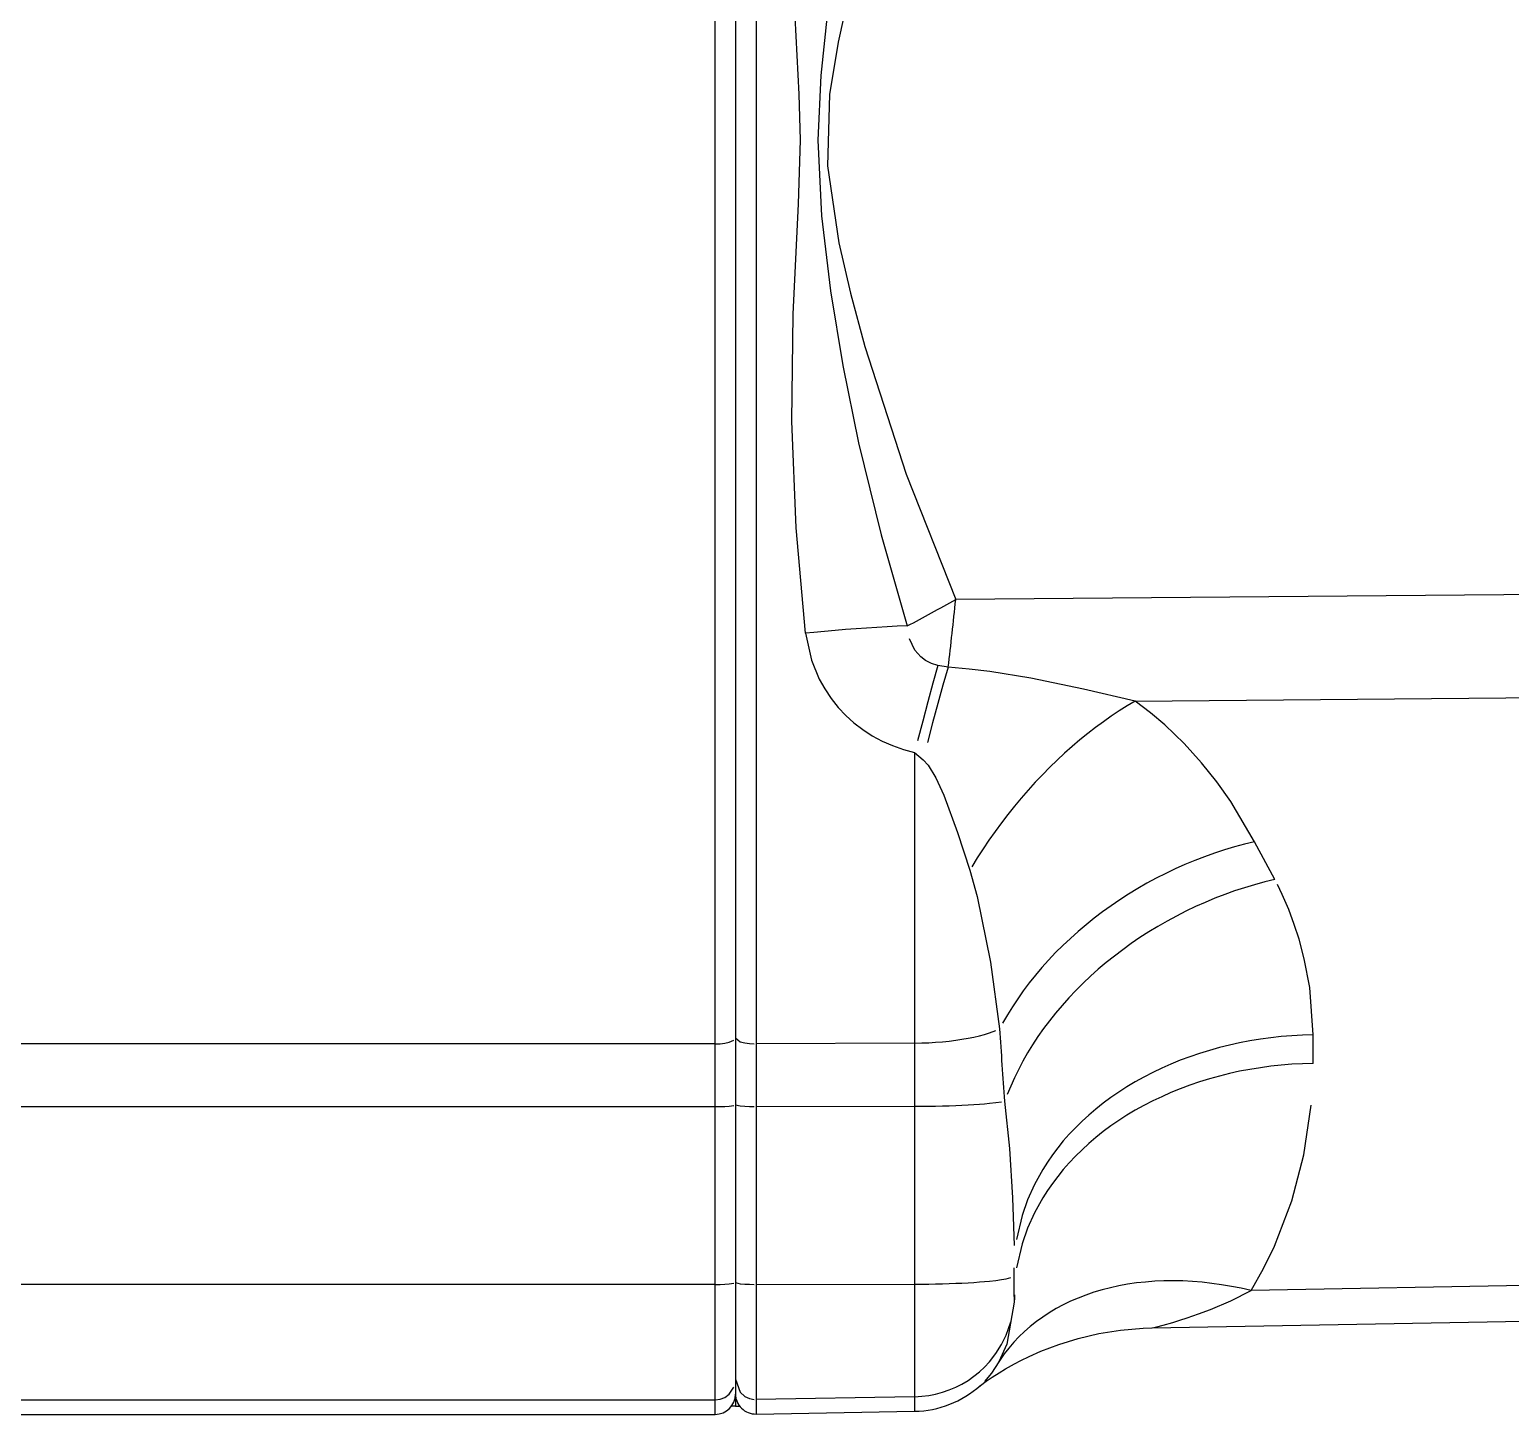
# Model space of a CAD drawing. Header units: millimetres. Extents: x 441156 to 441876, y 4514765 to 4515211.
# Drawn here: x 441594.363 to 441594.509, y 4515153.7591 to 4515153.8957 of the extents above; entities that cross this region are included whole.
import ezdxf

# ---------------------------------------------------------------- set-up
doc = ezdxf.new("R2010")
doc.units = ezdxf.units.MM
doc.layers.add('Collettore SL', color=7, linetype='Continuous')

msp = doc.modelspace()

# ---------------------------------------------------------------- linework, layer by layer
at = {"layer": 'Collettore SL', "color": 254, "linetype": 'Continuous'}
for p, q in [((441594.4305942032, 4515153.795660889), (441594.4305942032, 4515153.975638391)), ((441594.4325942032, 4515153.975393215), (441594.4325942032, 4515153.796247018)), ((441594.434629108, 4515153.975634038), (441594.434629108, 4515153.795671298)), ((441594.5751814652, 4515153.840557624), (441594.454325633, 4515153.839503286)), ((441594.4535873975, 4515153.832823555), (441594.452573585, 4515153.833007974)), ((441594.4720350245, 4515153.829476003), (441594.5751814652, 4515153.830375844)), ((441594.4502687273, 4515153.824418275), (441594.4502687273, 4515153.795751302)), ((441594.4502687273, 4515153.824418275), (441594.4511087099, 4515153.823683753)), ((441594.4857926245, 4515153.811880782), (441594.4838093961, 4515153.815598447)), ((441594.4305942032, 4515153.795660889), (441594.2975942032, 4515153.795660889)), ((441594.4305942032, 4515153.789483634), (441594.4305942032, 4515153.795660889)), ((441594.4325942032, 4515153.796247018), (441594.4325942032, 4515153.789657945)), ((441594.4502687273, 4515153.795751302), (441594.434629108, 4515153.795671298)), ((441594.434629108, 4515153.795671298), (441594.434629108, 4515153.78948673)), ((441594.4502687273, 4515153.795751302), (441594.4502687273, 4515153.789510522)), ((441594.489570631, 4515153.793738932), (441594.489570631, 4515153.796547664)), ((441594.2975942032, 4515153.789483634), (441594.4305942032, 4515153.789483634)), ((441594.4305942032, 4515153.771939188), (441594.4305942032, 4515153.789483634)), ((441594.4325942032, 4515153.789657945), (441594.4325942032, 4515153.7721135)), ((441594.434629108, 4515153.78948673), (441594.4502687273, 4515153.789510522)), ((441594.434629108, 4515153.78948673), (441594.434629108, 4515153.771942284)), ((441594.4502687273, 4515153.789510522), (441594.4502687273, 4515153.771966076)), ((441594.4600942032, 4515153.772837501), (441594.4600942032, 4515153.773569831)), ((441594.4600942032, 4515153.770840198), (441594.4600942032, 4515153.772837501)), ((441594.5751814652, 4515153.772985239), (441594.4834576632, 4515153.771332487)), ((441594.4305942032, 4515153.771939188), (441594.2975942032, 4515153.771939188)), ((441594.4305942032, 4515153.760554715), (441594.4305942032, 4515153.771939188)), ((441594.4325942032, 4515153.7721135), (441594.4325942032, 4515153.762550542)), ((441594.434629108, 4515153.771942284), (441594.4502687273, 4515153.771966076)), ((441594.434629108, 4515153.771942284), (441594.434629108, 4515153.76059016)), ((441594.4502687273, 4515153.771966076), (441594.4502687273, 4515153.760862581)), ((441594.4600942032, 4515153.7707611), (441594.4600942032, 4515153.770840198)), ((441594.4601124622, 4515153.770893538), (441594.4601070568, 4515153.770566734)), ((441594.4600942032, 4515153.7707611), (441594.4600849468, 4515153.770190015)), ((441594.4601070568, 4515153.770566734), (441594.4600941975, 4515153.770207304)), ((441594.4737092177, 4515153.76764803), (441594.5751842826, 4515153.769476487)), ((441594.4325942032, 4515153.762550542), (441594.4325942032, 4515153.761115109)), ((441594.4325942032, 4515153.761115109), (441594.4325942032, 4515153.75991279)), ((441594.4502687273, 4515153.760862581), (441594.434629108, 4515153.76059016)), ((441594.434629108, 4515153.76059016), (441594.434629108, 4515153.759150628)), ((441594.4502687273, 4515153.760862581), (441594.4502687273, 4515153.759423618)), ((441594.4566623153, 4515153.761879636), (441594.4567704943, 4515153.761967031)), ((441594.4567442547, 4515153.761953708), (441594.4567061284, 4515153.761920073)), ((441594.2975942032, 4515153.760554715), (441594.4305942032, 4515153.760554715)), ((441594.4305942032, 4515153.759115108), (441594.4305942032, 4515153.760554715)), ((441594.4325942032, 4515153.75991279), (441594.4321924617, 4515153.75991279)), ((441594.4325942032, 4515153.759916217), (441594.4330208775, 4515153.759915558)), ((441594.434629108, 4515153.759150628), (441594.4502687273, 4515153.759423618)), ((441594.3081826327, 4515153.759115108), (441594.4305942032, 4515153.759115108))]:
    msp.add_line(p, q, dxfattribs=at)
for points in [[(441594.439517889, 4515153.836171779, 0), (441594.4385786079, 4515153.84659312, 0), (441594.438170921, 4515153.857095403, 0), (441594.4381704758, 4515153.857128526, 0), (441594.4382829458, 4515153.867645573, 0), (441594.4388069193, 4515153.878529399, 0), (441594.4390005414, 4515153.884829018, 0), (441594.4388918257, 4515153.889355261, 0), (441594.4384972725, 4515153.896976691, 0), (441594.4382115691, 4515153.904613415, 0), (441594.438199579, 4515153.914380658, 0), (441594.4383588116, 4515153.919271637, 0), (441594.4386294826, 4515153.924142962, 0), (441594.439517889, 4515153.93397456, 0)], [(441594.4495472475, 4515153.932953601, 0), (441594.4468098034, 4515153.923342576, 0), (441594.445593636, 4515153.918491691, 0), (441594.4444875845, 4515153.913627584, 0), (441594.4426012656, 4515153.903743517, 0), (441594.4416757863, 4515153.897484814, 0), (441594.4413020638, 4515153.894341785, 0), (441594.4410029827, 4515153.891196306, 0), (441594.4407245505, 4515153.884827322, 0), (441594.4408263558, 4515153.881088355, 0), (441594.4410984099, 4515153.877358386, 0), (441594.4419818075, 4515153.869943819, 0), (441594.4431890857, 4515153.86258126, 0), (441594.4447330248, 4515153.854980129, 0), (441594.4469543784, 4515153.845895085, 0), (441594.4495472475, 4515153.836901373, 0)], [(441594.454325633, 4515153.930188422, 0), (441594.4495776371, 4515153.918160852, 0), (441594.4464834655, 4515153.90896487, 0), (441594.4438618347, 4515153.899599543, 0), (441594.442714764, 4515153.894500703, 0), (441594.4418691756, 4515153.889328297, 0), (441594.4416915574, 4515153.88751752, 0), (441594.4415978469, 4515153.885700861, 0), (441594.4415865551, 4515153.884826475, 0), (441594.4416819768, 4515153.882274617, 0), (441594.4419431521, 4515153.879733739, 0), (441594.442804813, 4515153.874710619, 0), (441594.4439402579, 4515153.869744952, 0), (441594.4453617568, 4515153.864459109, 0), (441594.449450224, 4515153.851868607, 0), (441594.454325633, 4515153.839503286, 0)], [(441594.4495472475, 4515153.836901373, 0), (441594.4485545984, 4515153.83686178, 0), (441594.4475515773, 4515153.836814054, 0), (441594.4465394063, 4515153.836758253, 0), (441594.4455193185, 4515153.836694444, 0), (441594.4444925569, 4515153.836622705, 0), (441594.4434603722, 4515153.836543124, 0), (441594.4424240221, 4515153.836455798, 0), (441594.4413847693, 4515153.836360833, 0), (441594.4403438799, 4515153.836258344, 0), (441594.439517889, 4515153.836171779, 0)], [(441594.452573585, 4515153.833007974, 0), (441594.4523613434, 4515153.833056128, 0), (441594.452152555, 4515153.833116789, 0), (441594.4519460942, 4515153.833190613, 0), (441594.4517486102, 4515153.833275073, 0), (441594.451542615, 4515153.833378897, 0), (441594.4513441505, 4515153.833495647, 0), (441594.45110635, 4515153.833660088, 0), (441594.4508831347, 4515153.833842706, 0), (441594.4506703735, 4515153.834047649, 0), (441594.4504751965, 4515153.83426846, 0), (441594.4502960113, 4515153.834506832, 0), (441594.4501361116, 4515153.834757865, 0), (441594.4499927894, 4515153.835025938, 0), (441594.4498699145, 4515153.835303559, 0), (441594.4497582694, 4515153.83561781, 0), (441594.4496707167, 4515153.835939431, 0), (441594.4496056274, 4515153.836273441, 0), (441594.449564304, 4515153.836611317, 0), (441594.4495472475, 4515153.836901373, 0)], [(441594.439517889, 4515153.836171779, 0), (441594.4396516834, 4515153.83527699, 0), (441594.4398442729, 4515153.834393154, 0), (441594.4401002496, 4515153.833509037, 0), (441594.440415833, 4515153.83264417, 0), (441594.4408690049, 4515153.831642949, 0), (441594.4414028627, 4515153.830681266, 0), (441594.4420322126, 4515153.829741349, 0), (441594.4427392007, 4515153.828856291, 0), (441594.4434792075, 4515153.828071466, 0), (441594.4442804424, 4515153.82734651, 0), (441594.445161047, 4515153.826669689, 0), (441594.4460948948, 4515153.826064603, 0), (441594.4470704315, 4515153.825537772, 0), (441594.4480860936, 4515153.825088362, 0), (441594.4491633642, 4515153.824710374, 0), (441594.4502687273, 4515153.824418275, 0)], [(441594.452573585, 4515153.833007974, 0), (441594.4523270308, 4515153.832133135, 0), (441594.4520786068, 4515153.831240607, 0), (441594.4518286157, 4515153.83033148, 0), (441594.4515773619, 4515153.829406858, 0), (441594.4513251517, 4515153.828467871, 0), (441594.4510722923, 4515153.827515661, 0), (441594.4508190917, 4515153.826551388, 0), (441594.4505658585, 4515153.825576228, 0), (441594.4503129012, 4515153.824591368, 0), (441594.4502687273, 4515153.824418275, 0)], [(441594.4535873975, 4515153.832823555, 0), (441594.4533250002, 4515153.831953121, 0), (441594.4530636108, 4515153.831064302, 0), (441594.4528035478, 4515153.830158181, 0), (441594.4525451279, 4515153.829235862, 0), (441594.452288666, 4515153.828298468, 0), (441594.4520344746, 4515153.827347143, 0), (441594.4517828633, 4515153.826383043, 0), (441594.4515341387, 4515153.825407346, 0), (441594.4512886039, 4515153.824421238, 0), (441594.4511087099, 4515153.823683753, 0)], [(441594.4720350245, 4515153.829476003, 0), (441594.4669433571, 4515153.83064987, 0), (441594.461730272, 4515153.831733592, 0), (441594.4576988246, 4515153.832399489, 0), (441594.4556493646, 4515153.832649118, 0), (441594.4535873975, 4515153.832823555, 0)], [(441594.4720350245, 4515153.829476003, 0), (441594.471245034, 4515153.829010109, 0), (441594.4704566438, 4515153.82851679, 0), (441594.4696708145, 4515153.827996643, 0), (441594.4688885036, 4515153.827450304, 0), (441594.468110664, 4515153.826878438, 0), (441594.4673382437, 4515153.826281741, 0), (441594.4665721834, 4515153.825660942, 0), (441594.4658134168, 4515153.825016796, 0), (441594.465062868, 4515153.824350087, 0), (441594.4643214517, 4515153.823661629, 0), (441594.4635900711, 4515153.82295226, 0), (441594.4628696172, 4515153.822222844, 0), (441594.4621609679, 4515153.82147427, 0), (441594.4614649864, 4515153.82070745, 0), (441594.4607825209, 4515153.819923317, 0), (441594.4601144026, 4515153.819122829, 0), (441594.4594614457, 4515153.818306959, 0), (441594.4588244457, 4515153.817476702, 0), (441594.4582041786, 4515153.81663307, 0), (441594.4576014002, 4515153.815777089, 0), (441594.4570168447, 4515153.814909804, 0), (441594.4564512246, 4515153.814032271, 0), (441594.4559052287, 4515153.813145557, 0), (441594.4557103016, 4515153.812818719, 0)], [(441594.4838093961, 4515153.815598447, 0), (441594.4814624667, 4515153.819581454, 0), (441594.4800850397, 4515153.82152675, 0), (441594.4785752151, 4515153.823410367, 0), (441594.4768453012, 4515153.825308118, 0), (441594.4749393867, 4515153.827133062, 0), (441594.4735343519, 4515153.828326666, 0), (441594.4720350245, 4515153.829476003, 0)], [(441594.4511087099, 4515153.823683753, 0), (441594.4512409072, 4515153.823563058, 0), (441594.4513647083, 4515153.823434582, 0), (441594.4515945947, 4515153.823157999, 0), (441594.4518059216, 4515153.822862064, 0), (441594.4519899699, 4515153.822573629, 0), (441594.4523673566, 4515153.821899671, 0), (441594.4527727462, 4515153.821064966, 0), (441594.453142719, 4515153.820216375, 0), (441594.4545151366, 4515153.816519379, 0), (441594.4557103016, 4515153.812818719, 0)], [(441594.4838093961, 4515153.815598447, 0), (441594.4828160914, 4515153.815359347, 0), (441594.4818246349, 4515153.815092543, 0), (441594.4808362343, 4515153.814798361, 0), (441594.479852094, 4515153.814477158, 0), (441594.4788734129, 4515153.814129326, 0), (441594.4779013835, 4515153.813755291, 0), (441594.47693719, 4515153.813355505, 0), (441594.475982007, 4515153.812930456, 0), (441594.4750369985, 4515153.812480664, 0), (441594.4741033156, 4515153.812006676, 0), (441594.473182096, 4515153.811509067, 0), (441594.4722744621, 4515153.810988447, 0), (441594.4713815195, 4515153.810445448, 0), (441594.4705043563, 4515153.809880733, 0), (441594.4696440411, 4515153.809294988, 0), (441594.4688016222, 4515153.808688928, 0), (441594.4679781258, 4515153.808063292, 0), (441594.4671745552, 4515153.807418842, 0), (441594.4663918895, 4515153.806756361, 0), (441594.4656310822, 4515153.806076659, 0), (441594.4648930604, 4515153.805380562, 0), (441594.4641787231, 4515153.804668919, 0), (441594.4634889406, 4515153.803942597, 0), (441594.4628245533, 4515153.803202482, 0), (441594.4621863707, 4515153.802449474, 0), (441594.4615751704, 4515153.801684491, 0), (441594.4609916969, 4515153.800908465, 0), (441594.4604366611, 4515153.800122342, 0), (441594.4599107394, 4515153.799327078, 0), (441594.4594145723, 4515153.798523645, 0), (441594.4589487645, 4515153.797713019, 0), (441594.4586538945, 4515153.797166277, 0)], [(441594.4557103016, 4515153.812818719, 0), (441594.4560912759, 4515153.811518214, 0), (441594.4564363922, 4515153.810209424, 0), (441594.4577548494, 4515153.803717932, 0), (441594.4586538945, 4515153.797166277, 0)], [(441594.4857926245, 4515153.811880782, 0), (441594.4847998125, 4515153.811640736, 0), (441594.483808848, 4515153.811372987, 0), (441594.4828209383, 4515153.811077862, 0), (441594.4818372871, 4515153.81075572, 0), (441594.4808590927, 4515153.810406954, 0), (441594.4798875469, 4515153.810031989, 0), (441594.4789238335, 4515153.809631281, 0), (441594.4779691265, 4515153.809205319, 0), (441594.4770245891, 4515153.808754621, 0), (441594.4760913722, 4515153.808279738, 0), (441594.4751706126, 4515153.807781246, 0), (441594.4742634322, 4515153.807259755, 0), (441594.4733709362, 4515153.806715898, 0), (441594.472494212, 4515153.80615034, 0), (441594.4716343278, 4515153.805563767, 0), (441594.4707923312, 4515153.804956897, 0), (441594.469969248, 4515153.804330467, 0), (441594.4691660811, 4515153.80368524, 0), (441594.4683838089, 4515153.803022005, 0), (441594.4676233846, 4515153.802341566, 0), (441594.4668857346, 4515153.801644756, 0), (441594.4661717576, 4515153.800932421, 0), (441594.4654823235, 4515153.800205431, 0), (441594.4648182723, 4515153.799464669, 0), (441594.464180413, 4515153.79871104, 0), (441594.4635695228, 4515153.797945462, 0), (441594.4629863458, 4515153.797168867, 0), (441594.4624315927, 4515153.7963822, 0), (441594.4619059393, 4515153.795586421, 0), (441594.461410026, 4515153.7947825, 0), (441594.4609444571, 4515153.793971416, 0), (441594.4605097997, 4515153.793154156, 0), (441594.4601065834, 4515153.792331716, 0), (441594.4597352996, 4515153.7915051, 0), (441594.4593964004, 4515153.790675313, 0), (441594.4591497016, 4515153.790012198, 0)], [(441594.489570631, 4515153.796547664, 0), (441594.4895673444, 4515153.797013699, 0), (441594.4895574724, 4515153.797479943, 0), (441594.4895409913, 4515153.797946472, 0), (441594.4895178695, 4515153.79841336, 0), (441594.489488068, 4515153.798880683, 0), (441594.4894515399, 4515153.799348514, 0), (441594.4894082308, 4515153.799816923, 0), (441594.489358078, 4515153.800285985, 0), (441594.4893010115, 4515153.800755767, 0), (441594.4892369527, 4515153.801226338, 0), (441594.4891658154, 4515153.801697766, 0), (441594.489087505, 4515153.802170115, 0), (441594.4890019187, 4515153.802643445, 0), (441594.4889089453, 4515153.803117819, 0), (441594.4888084651, 4515153.803593293, 0), (441594.48870035, 4515153.804069922, 0), (441594.488584463, 4515153.804547757, 0), (441594.4884606583, 4515153.805026845, 0), (441594.4883287813, 4515153.805507231, 0), (441594.4881886683, 4515153.805988953, 0), (441594.4880401464, 4515153.806472049, 0), (441594.4878830338, 4515153.806956546, 0), (441594.4877171389, 4515153.80744247, 0), (441594.4875422611, 4515153.807929841, 0), (441594.4873581901, 4515153.80841867, 0), (441594.4871647061, 4515153.808908963, 0), (441594.4869615799, 4515153.809400719, 0), (441594.4867485727, 4515153.809893928, 0), (441594.4865254361, 4515153.810388571, 0), (441594.4862919122, 4515153.810884621, 0), (441594.4860477338, 4515153.81138204, 0), (441594.4857926245, 4515153.811880782, 0)], [(441594.4502687273, 4515153.795751302, 0), (441594.4506175627, 4515153.795754872, 0), (441594.4509657606, 4515153.795762007, 0), (441594.4513128966, 4515153.795772701, 0), (441594.4516585479, 4515153.795786937, 0), (441594.4520022931, 4515153.7958047, 0), (441594.4523437137, 4515153.795825968, 0), (441594.4526823937, 4515153.795850715, 0), (441594.4530179203, 4515153.79587891, 0), (441594.4533498847, 4515153.795910521, 0), (441594.4536778827, 4515153.795945507, 0), (441594.4540015145, 4515153.795983828, 0), (441594.4543203858, 4515153.796025434, 0), (441594.4546341082, 4515153.796070277, 0), (441594.4549422994, 4515153.7961183, 0), (441594.455244584, 4515153.796169447, 0), (441594.4555405935, 4515153.796223654, 0), (441594.4558299676, 4515153.796280856, 0), (441594.4561123534, 4515153.796340983, 0), (441594.4563874071, 4515153.796403961, 0), (441594.4566547935, 4515153.796469714, 0), (441594.4569141868, 4515153.796538162, 0), (441594.457165271, 4515153.796609221, 0), (441594.4574077402, 4515153.796682805, 0), (441594.457641299, 4515153.796758824, 0), (441594.4578656628, 4515153.796837185, 0), (441594.4580805583, 4515153.796917793, 0), (441594.4582857236, 4515153.797000551, 0), (441594.4584809089, 4515153.797085356, 0), (441594.4586538945, 4515153.797166277, 0)], [(441594.4305942032, 4515153.795660889, 0), (441594.4306640022, 4515153.795661245, 0), (441594.4307337162, 4515153.795662316, 0), (441594.4308032601, 4515153.7956641, 0), (441594.4308725494, 4515153.795666593, 0), (441594.4309414995, 4515153.795669793, 0), (441594.4310100266, 4515153.795673697, 0), (441594.431078047, 4515153.795678299, 0), (441594.4311454779, 4515153.795683594, 0), (441594.4312122372, 4515153.795689576, 0), (441594.4312782435, 4515153.795696236, 0), (441594.4313434164, 4515153.795703568, 0), (441594.4314076765, 4515153.795711562, 0), (441594.4314709455, 4515153.795720208, 0), (441594.4315331463, 4515153.795729497, 0), (441594.4315942032, 4515153.795739415, 0), (441594.4316540417, 4515153.795749952, 0), (441594.431712589, 4515153.795761094, 0), (441594.4317697737, 4515153.795772829, 0), (441594.4318255262, 4515153.795785142, 0), (441594.4318797784, 4515153.795798017, 0), (441594.4319324644, 4515153.795811439, 0), (441594.4319835199, 4515153.795825392, 0), (441594.4320328828, 4515153.795839858, 0), (441594.4320804928, 4515153.795854821, 0), (441594.4321262921, 4515153.795870261, 0), (441594.4321702247, 4515153.795886161, 0), (441594.4322122372, 4515153.7959025, 0), (441594.4322522783, 4515153.795919258, 0), (441594.4322902994, 4515153.795936417, 0), (441594.432326254, 4515153.795953953, 0), (441594.4323600984, 4515153.795971846, 0), (441594.4323917913, 4515153.795990075, 0), (441594.4324212941, 4515153.796008618, 0), (441594.4324485709, 4515153.79602745, 0), (441594.4324735884, 4515153.796046549, 0), (441594.4324963162, 4515153.796065894, 0), (441594.4325167266, 4515153.796085458, 0), (441594.4325347947, 4515153.79610522, 0), (441594.4325504984, 4515153.796125154, 0), (441594.4325638187, 4515153.796145237, 0), (441594.4325747393, 4515153.796165444, 0), (441594.432583247, 4515153.796185751, 0), (441594.4325893313, 4515153.796206131, 0), (441594.4325929849, 4515153.796226562, 0), (441594.4325942032, 4515153.796247018, 0)], [(441594.4325942032, 4515153.796257338, 0), (441594.4325954216, 4515153.796236882, 0), (441594.4325990751, 4515153.796216452, 0), (441594.4326051594, 4515153.79619607, 0), (441594.432613667, 4515153.796175764, 0), (441594.4326245877, 4515153.796155557, 0), (441594.432637908, 4515153.796135474, 0), (441594.4326536118, 4515153.79611554, 0), (441594.4326716798, 4515153.796095778, 0), (441594.4326920902, 4515153.796076214, 0), (441594.432714818, 4515153.796056869, 0), (441594.4327398355, 4515153.79603777, 0), (441594.4327671123, 4515153.796018938, 0), (441594.4327966151, 4515153.796000396, 0), (441594.432828308, 4515153.795982167, 0), (441594.4328621524, 4515153.795964273, 0), (441594.432898107, 4515153.795946737, 0), (441594.4329361281, 4515153.795929578, 0), (441594.4329761692, 4515153.79591282, 0), (441594.4330181817, 4515153.795896481, 0), (441594.4330621143, 4515153.795880581, 0), (441594.4331079135, 4515153.795865141, 0), (441594.4331555236, 4515153.795850178, 0), (441594.4332048864, 4515153.795835712, 0), (441594.433255942, 4515153.795821759, 0), (441594.433308628, 4515153.795808337, 0), (441594.4333628803, 4515153.795795462, 0), (441594.4334186327, 4515153.795783149, 0), (441594.4334758174, 4515153.795771414, 0), (441594.4335343647, 4515153.795760272, 0), (441594.4335942032, 4515153.795749735, 0), (441594.4336552601, 4515153.795739817, 0), (441594.4337174609, 4515153.795730528, 0), (441594.4337807299, 4515153.795721882, 0), (441594.43384499, 4515153.795713888, 0), (441594.4339101629, 4515153.795706557, 0), (441594.4339761692, 4515153.795699896, 0), (441594.4340429285, 4515153.795693914, 0), (441594.4341103594, 4515153.79568862, 0), (441594.4341783798, 4515153.795684017, 0), (441594.4342469068, 4515153.795680113, 0), (441594.434315857, 4515153.795676913, 0), (441594.4343851462, 4515153.79567442, 0), (441594.4344546903, 4515153.795672636, 0), (441594.4345244042, 4515153.795671566, 0), (441594.4345942032, 4515153.795671209, 0), (441594.434629108, 4515153.795671298, 0)], [(441594.489570631, 4515153.796547664, 0), (441594.4885241246, 4515153.796519669, 0), (441594.4874795309, 4515153.796463713, 0), (441594.4864381229, 4515153.796379865, 0), (441594.4854011693, 4515153.796268226, 0), (441594.4843699334, 4515153.796128932, 0), (441594.4833456716, 4515153.795962154, 0), (441594.4823296319, 4515153.795768094, 0), (441594.4813230521, 4515153.795546989, 0), (441594.4803271586, 4515153.795299108, 0), (441594.4793431648, 4515153.795024754, 0), (441594.4783722694, 4515153.79472426, 0), (441594.4774156554, 4515153.794397992, 0), (441594.4764744883, 4515153.794046349, 0), (441594.4755499146, 4515153.793669758, 0), (441594.474643061, 4515153.793268679, 0), (441594.4737550322, 4515153.792843599, 0), (441594.4728869102, 4515153.792395038, 0), (441594.4720397526, 4515153.79192354, 0), (441594.4712145915, 4515153.791429682, 0), (441594.4704124324, 4515153.790914063, 0), (441594.4696342525, 4515153.790377314, 0), (441594.4688809998, 4515153.789820088, 0), (441594.4681535922, 4515153.789243063, 0), (441594.4674529159, 4515153.788646942, 0), (441594.4667798244, 4515153.788032453, 0), (441594.4661351379, 4515153.787400343, 0), (441594.4655196419, 4515153.786751382, 0), (441594.4649340863, 4515153.786086362, 0), (441594.4643791842, 4515153.785406093, 0), (441594.463855612, 4515153.784711403, 0), (441594.4633640075, 4515153.784003138, 0), (441594.4629049696, 4515153.783282163, 0), (441594.4624790577, 4515153.782549353, 0), (441594.4620867905, 4515153.781805605, 0), (441594.461728646, 4515153.781051821, 0), (441594.4614050605, 4515153.780288923, 0), (441594.4611164284, 4515153.779517838, 0), (441594.4608631013, 4515153.778739506, 0), (441594.4606453877, 4515153.777954876, 0), (441594.460463553, 4515153.777164903, 0), (441594.4603178187, 4515153.776370551, 0), (441594.4602083623, 4515153.775572786, 0), (441594.4601353172, 4515153.774772581, 0), (441594.4600987724, 4515153.77397091, 0), (441594.4600942032, 4515153.773569831, 0)], [(441594.489570631, 4515153.793738932, 0), (441594.4885241246, 4515153.793710938, 0), (441594.4874795309, 4515153.793654982, 0), (441594.4864381229, 4515153.793571133, 0), (441594.4854011693, 4515153.793459495, 0), (441594.4843699334, 4515153.7933202, 0), (441594.4833456716, 4515153.793153423, 0), (441594.4823296319, 4515153.792959362, 0), (441594.4813230521, 4515153.792738258, 0), (441594.4803271586, 4515153.792490377, 0), (441594.4793431648, 4515153.792216022, 0), (441594.4783722694, 4515153.791915528, 0), (441594.4774156554, 4515153.79158926, 0), (441594.4764744883, 4515153.791237617, 0), (441594.4755499146, 4515153.790861026, 0), (441594.474643061, 4515153.790459947, 0), (441594.4737550322, 4515153.790034867, 0), (441594.4728869102, 4515153.789586306, 0), (441594.4720397526, 4515153.789114808, 0), (441594.4712145915, 4515153.78862095, 0), (441594.4704124324, 4515153.788105331, 0), (441594.4696342525, 4515153.787568582, 0), (441594.4688809998, 4515153.787011356, 0), (441594.4681535922, 4515153.786434331, 0), (441594.4674529159, 4515153.78583821, 0), (441594.4667798244, 4515153.785223721, 0), (441594.4661351379, 4515153.784591611, 0), (441594.4655196419, 4515153.783942651, 0), (441594.4649340863, 4515153.783277631, 0), (441594.4643791842, 4515153.782597361, 0), (441594.463855612, 4515153.781902671, 0), (441594.4633640075, 4515153.781194407, 0), (441594.4629049696, 4515153.780473431, 0), (441594.4624790577, 4515153.779740621, 0), (441594.4620867905, 4515153.778996873, 0), (441594.461728646, 4515153.77824309, 0), (441594.4614050605, 4515153.777480191, 0), (441594.4611164284, 4515153.776709106, 0), (441594.4608631013, 4515153.775930774, 0), (441594.4606453877, 4515153.775146144, 0), (441594.460463553, 4515153.774356171, 0), (441594.4603178187, 4515153.773561819, 0), (441594.4602083623, 4515153.772764054, 0), (441594.4601353172, 4515153.77196385, 0), (441594.4600987724, 4515153.771162179, 0), (441594.4600942032, 4515153.7707611, 0)], [(441594.4834576632, 4515153.771332487, 0), (441594.4846911324, 4515153.773503544, 0), (441594.4857700894, 4515153.775706647, 0), (441594.4874924759, 4515153.780183619, 0), (441594.4875041367, 4515153.780220103, 0), (441594.4886752239, 4515153.784724795, 0), (441594.4893883197, 4515153.789628487, 0), (441594.4895253167, 4515153.791682627, 0), (441594.489570631, 4515153.793738932, 0)], [(441594.4502687273, 4515153.789510522, 0), (441594.4506175627, 4515153.789511584, 0), (441594.4509657606, 4515153.789513705, 0), (441594.4513128966, 4515153.789516886, 0), (441594.4516585479, 4515153.78952112, 0), (441594.4520022931, 4515153.789526402, 0), (441594.4523437137, 4515153.789532728, 0), (441594.4526823937, 4515153.789540087, 0), (441594.4530179203, 4515153.789548473, 0), (441594.4533498847, 4515153.789557873, 0), (441594.4536778827, 4515153.789568278, 0), (441594.4540015145, 4515153.789579674, 0), (441594.4543203858, 4515153.789592047, 0), (441594.4546341082, 4515153.789605383, 0), (441594.4549422994, 4515153.789619666, 0), (441594.455244584, 4515153.789634876, 0), (441594.4555405935, 4515153.789650997, 0), (441594.4558299676, 4515153.789668009, 0), (441594.4561123534, 4515153.78968589, 0), (441594.4563874071, 4515153.789704619, 0), (441594.4566547935, 4515153.789724174, 0), (441594.4569141868, 4515153.78974453, 0), (441594.457165271, 4515153.789765663, 0), (441594.4574077402, 4515153.789787546, 0), (441594.457641299, 4515153.789810154, 0), (441594.4578656628, 4515153.789833458, 0), (441594.4580805583, 4515153.78985743, 0), (441594.4582857236, 4515153.789882042, 0), (441594.4584809089, 4515153.789907263, 0), (441594.4586658762, 4515153.789933061, 0), (441594.4588404003, 4515153.789959407, 0), (441594.4590042685, 4515153.789986268, 0), (441594.4591497016, 4515153.790012198, 0)], [(441594.4591497016, 4515153.790012198, 0), (441594.4592759692, 4515153.788930611, 0), (441594.4593833634, 4515153.787932436, 0), (441594.4594752057, 4515153.787008901, 0), (441594.4595541559, 4515153.786152041, 0), (441594.4596223534, 4515153.785354712, 0), (441594.4596815284, 4515153.784610556, 0), (441594.4597330875, 4515153.78391393, 0), (441594.4597781806, 4515153.783259843, 0), (441594.4598177531, 4515153.782643883, 0), (441594.4598525859, 4515153.78206214, 0), (441594.4598833281, 4515153.781511154, 0), (441594.4599105212, 4515153.780987852, 0), (441594.4599346194, 4515153.780489502, 0), (441594.4599560054, 4515153.780013666, 0), (441594.4599750029, 4515153.779558163, 0), (441594.4599918866, 4515153.779121039, 0), (441594.4600068906, 4515153.778700532, 0), (441594.4600202151, 4515153.778295055, 0), (441594.4600320316, 4515153.777903168, 0), (441594.4600424871, 4515153.777523561, 0), (441594.4600517084, 4515153.77715504, 0), (441594.4600598047, 4515153.77679651, 0), (441594.4600668697, 4515153.77644696, 0), (441594.4600729846, 4515153.776105462, 0), (441594.4600782185, 4515153.775771149, 0), (441594.4600826314, 4515153.775443212, 0), (441594.4600862738, 4515153.775120897, 0), (441594.4600891888, 4515153.774803489, 0), (441594.4600914125, 4515153.774490311, 0), (441594.4600929744, 4515153.774180718, 0), (441594.4600938985, 4515153.77387409, 0), (441594.4600942032, 4515153.773569831, 0)], [(441594.4305942032, 4515153.789483634, 0), (441594.4306640022, 4515153.78948374, 0), (441594.4307337162, 4515153.789484059, 0), (441594.4308032601, 4515153.789484588, 0), (441594.4308725494, 4515153.78948533, 0), (441594.4309414995, 4515153.789486282, 0), (441594.4310100266, 4515153.789487443, 0), (441594.431078047, 4515153.789488811, 0), (441594.4311454779, 4515153.789490386, 0), (441594.4312122372, 4515153.789492165, 0), (441594.4312782435, 4515153.789494146, 0), (441594.4313434164, 4515153.789496326, 0), (441594.4314076765, 4515153.789498704, 0), (441594.4314709455, 4515153.789501275, 0), (441594.4315331463, 4515153.789504037, 0), (441594.4315942032, 4515153.789506987, 0), (441594.4316540417, 4515153.789510121, 0), (441594.431712589, 4515153.789513434, 0), (441594.4317697737, 4515153.789516924, 0), (441594.4318255262, 4515153.789520586, 0), (441594.4318797784, 4515153.789524415, 0), (441594.4319324644, 4515153.789528406, 0), (441594.4319835199, 4515153.789532556, 0), (441594.4320328828, 4515153.789536858, 0), (441594.4320804928, 4515153.789541308, 0), (441594.4321262921, 4515153.7895459, 0), (441594.4321702247, 4515153.789550629, 0), (441594.4322122372, 4515153.789555487, 0), (441594.4322522783, 4515153.789560472, 0), (441594.4322902994, 4515153.789565574, 0), (441594.432326254, 4515153.789570789, 0), (441594.4323600984, 4515153.78957611, 0), (441594.4323917913, 4515153.789581532, 0), (441594.4324212941, 4515153.789587046, 0), (441594.4324485709, 4515153.789592647, 0), (441594.4324735884, 4515153.789598327, 0), (441594.4324963162, 4515153.78960408, 0), (441594.4325167266, 4515153.789609898, 0), (441594.4325347947, 4515153.789615775, 0), (441594.4325504984, 4515153.789621703, 0), (441594.4325638187, 4515153.789627676, 0), (441594.4325747393, 4515153.789633686, 0), (441594.432583247, 4515153.789639724, 0), (441594.4325893313, 4515153.789645785, 0), (441594.4325929849, 4515153.789651861, 0), (441594.4325942032, 4515153.789657945, 0)], [(441594.4325942032, 4515153.789661014, 0), (441594.4325954216, 4515153.789654931, 0), (441594.4325990751, 4515153.789648855, 0), (441594.4326051594, 4515153.789642794, 0), (441594.432613667, 4515153.789636754, 0), (441594.4326245877, 4515153.789630746, 0), (441594.432637908, 4515153.789624773, 0), (441594.4326536118, 4515153.789618844, 0), (441594.4326716798, 4515153.789612968, 0), (441594.4326920902, 4515153.789607149, 0), (441594.432714818, 4515153.789601396, 0), (441594.4327398355, 4515153.789595716, 0), (441594.4327671123, 4515153.789590116, 0), (441594.4327966151, 4515153.789584601, 0), (441594.432828308, 4515153.78957918, 0), (441594.4328621524, 4515153.789573858, 0), (441594.432898107, 4515153.789568643, 0), (441594.4329361281, 4515153.78956354, 0), (441594.4329761692, 4515153.789558557, 0), (441594.4330181817, 4515153.789553697, 0), (441594.4330621143, 4515153.789548969, 0), (441594.4331079135, 4515153.789544377, 0), (441594.4331555236, 4515153.789539928, 0), (441594.4332048864, 4515153.789535625, 0), (441594.433255942, 4515153.789531476, 0), (441594.433308628, 4515153.789527484, 0), (441594.4333628803, 4515153.789523655, 0), (441594.4334186327, 4515153.789519994, 0), (441594.4334758174, 4515153.789516503, 0), (441594.4335343647, 4515153.789513189, 0), (441594.4335942032, 4515153.789510056, 0), (441594.4336552601, 4515153.789507106, 0), (441594.4337174609, 4515153.789504344, 0), (441594.4337807299, 4515153.789501772, 0), (441594.43384499, 4515153.789499396, 0), (441594.4339101629, 4515153.789497215, 0), (441594.4339761692, 4515153.789495234, 0), (441594.4340429285, 4515153.789493456, 0), (441594.4341103594, 4515153.789491881, 0), (441594.4341783798, 4515153.789490512, 0), (441594.4342469068, 4515153.789489351, 0), (441594.434315857, 4515153.789488399, 0), (441594.4343851462, 4515153.789487657, 0), (441594.4344546903, 4515153.789487127, 0), (441594.4345244042, 4515153.789486809, 0), (441594.4345942032, 4515153.789486703, 0), (441594.434629108, 4515153.78948673, 0)], [(441594.4502687273, 4515153.771966076, 0), (441594.4506175627, 4515153.771967138, 0), (441594.4509657606, 4515153.771969261, 0), (441594.4513128966, 4515153.77197244, 0), (441594.4516585479, 4515153.771976674, 0), (441594.4520022931, 4515153.771981957, 0), (441594.4523437137, 4515153.771988282, 0), (441594.4526823937, 4515153.771995641, 0), (441594.4530179203, 4515153.772004027, 0), (441594.4533498847, 4515153.772013428, 0), (441594.4536778827, 4515153.772023832, 0), (441594.4540015145, 4515153.772035228, 0), (441594.4543203858, 4515153.772047602, 0), (441594.4546341082, 4515153.772060938, 0), (441594.4549422994, 4515153.77207522, 0), (441594.455244584, 4515153.772090431, 0), (441594.4555405935, 4515153.772106552, 0), (441594.4558299676, 4515153.772123563, 0), (441594.4561123534, 4515153.772141444, 0), (441594.4563874071, 4515153.772160174, 0), (441594.4566547935, 4515153.772179728, 0), (441594.4569141868, 4515153.772200084, 0), (441594.457165271, 4515153.772221217, 0), (441594.4574077402, 4515153.7722431, 0), (441594.457641299, 4515153.772265708, 0), (441594.4578656628, 4515153.772289013, 0), (441594.4580805583, 4515153.772312985, 0), (441594.4582857236, 4515153.772337597, 0), (441594.4584809089, 4515153.772362817, 0), (441594.4586658762, 4515153.772388616, 0), (441594.4588404003, 4515153.772414962, 0), (441594.4590042685, 4515153.772441823, 0), (441594.459157281, 4515153.772469166, 0), (441594.4592992517, 4515153.772496956, 0), (441594.4594300074, 4515153.772525163, 0), (441594.459549389, 4515153.77255375, 0), (441594.4596572507, 4515153.772582683, 0), (441594.4597534615, 4515153.772611925, 0), (441594.4598379039, 4515153.772641444, 0), (441594.459910475, 4515153.7726712, 0), (441594.4599710866, 4515153.77270116, 0), (441594.4600196647, 4515153.772731286, 0), (441594.4600561502, 4515153.77276154, 0), (441594.4600804985, 4515153.772791888, 0), (441594.4600926802, 4515153.772822291, 0), (441594.4600942032, 4515153.772837501, 0)], [(441594.4834576632, 4515153.771332487, 0), (441594.4824845, 4515153.771552942, 0), (441594.4815131603, 4515153.771745134, 0), (441594.4805448277, 4515153.771908829, 0), (441594.4795806818, 4515153.772043826, 0), (441594.4786218973, 4515153.772149962, 0), (441594.4776696423, 4515153.772227108, 0), (441594.476725077, 4515153.772275168, 0), (441594.4757893522, 4515153.772294084, 0), (441594.474863608, 4515153.772283833, 0), (441594.4739489722, 4515153.77224443, 0), (441594.4730465591, 4515153.77217592, 0), (441594.4721574683, 4515153.772078387, 0), (441594.471282783, 4515153.771951951, 0), (441594.4704235687, 4515153.771796765, 0), (441594.4695808723, 4515153.771613019, 0), (441594.4687557206, 4515153.771400935, 0), (441594.4679491189, 4515153.771160774, 0), (441594.4671620497, 4515153.770892827, 0), (441594.4663954722, 4515153.77059742, 0), (441594.4656503202, 4515153.770274914, 0), (441594.4649275016, 4515153.769925701, 0), (441594.4642278971, 4515153.769550208, 0), (441594.463552359, 4515153.769148891, 0), (441594.4629017102, 4515153.768722239, 0), (441594.4622767437, 4515153.768270773, 0), (441594.4616782207, 4515153.767795042, 0), (441594.4611068706, 4515153.767295626, 0), (441594.4605633892, 4515153.766773133, 0), (441594.460048439, 4515153.7662282, 0), (441594.4595626472, 4515153.765661491, 0), (441594.4591066056, 4515153.765073696, 0), (441594.45868087, 4515153.764465531, 0), (441594.4585659612, 4515153.764289825, 0)], [(441594.4305942032, 4515153.771939188, 0), (441594.4306640022, 4515153.771939294, 0), (441594.4307337162, 4515153.771939613, 0), (441594.4308032601, 4515153.771940143, 0), (441594.4308725494, 4515153.771940885, 0), (441594.4309414995, 4515153.771941836, 0), (441594.4310100266, 4515153.771942997, 0), (441594.431078047, 4515153.771944366, 0), (441594.4311454779, 4515153.771945941, 0), (441594.4312122372, 4515153.77194772, 0), (441594.4312782435, 4515153.7719497, 0), (441594.4313434164, 4515153.771951881, 0), (441594.4314076765, 4515153.771954258, 0), (441594.4314709455, 4515153.771956829, 0), (441594.4315331463, 4515153.771959592, 0), (441594.4315942032, 4515153.771962541, 0), (441594.4316540417, 4515153.771965675, 0), (441594.431712589, 4515153.771968989, 0), (441594.4317697737, 4515153.771972478, 0), (441594.4318255262, 4515153.77197614, 0), (441594.4318797784, 4515153.771979969, 0), (441594.4319324644, 4515153.771983961, 0), (441594.4319835199, 4515153.771988111, 0), (441594.4320328828, 4515153.771992412, 0), (441594.4320804928, 4515153.771996862, 0), (441594.4321262921, 4515153.772001455, 0), (441594.4321702247, 4515153.772006183, 0), (441594.4322122372, 4515153.772011042, 0), (441594.4322522783, 4515153.772016026, 0), (441594.4322902994, 4515153.772021129, 0), (441594.432326254, 4515153.772026344, 0), (441594.4323600984, 4515153.772031666, 0), (441594.4323917913, 4515153.772037087, 0), (441594.4324212941, 4515153.7720426, 0), (441594.4324485709, 4515153.772048201, 0), (441594.4324735884, 4515153.772053882, 0), (441594.4324963162, 4515153.772059634, 0), (441594.4325167266, 4515153.772065453, 0), (441594.4325347947, 4515153.77207133, 0), (441594.4325504984, 4515153.772077259, 0), (441594.4325638187, 4515153.772083231, 0), (441594.4325747393, 4515153.77208924, 0), (441594.432583247, 4515153.772095279, 0), (441594.4325893313, 4515153.772101341, 0), (441594.4325929849, 4515153.772107417, 0), (441594.4325942032, 4515153.7721135, 0)], [(441594.4325942032, 4515153.772116569, 0), (441594.4325954216, 4515153.772110485, 0), (441594.4325990751, 4515153.77210441, 0), (441594.4326051594, 4515153.772098348, 0), (441594.432613667, 4515153.77209231, 0), (441594.4326245877, 4515153.7720863, 0), (441594.432637908, 4515153.772080327, 0), (441594.4326536118, 4515153.7720744, 0), (441594.4326716798, 4515153.772068522, 0), (441594.4326920902, 4515153.772062704, 0), (441594.432714818, 4515153.772056951, 0), (441594.4327398355, 4515153.772051271, 0), (441594.4327671123, 4515153.77204567, 0), (441594.4327966151, 4515153.772040156, 0), (441594.432828308, 4515153.772034734, 0), (441594.4328621524, 4515153.772029413, 0), (441594.432898107, 4515153.772024198, 0), (441594.4329361281, 4515153.772019095, 0), (441594.4329761692, 4515153.772014111, 0), (441594.4330181817, 4515153.772009252, 0), (441594.4330621143, 4515153.772004523, 0), (441594.4331079135, 4515153.771999932, 0), (441594.4331555236, 4515153.771995482, 0), (441594.4332048864, 4515153.771991179, 0), (441594.433255942, 4515153.77198703, 0), (441594.433308628, 4515153.771983039, 0), (441594.4333628803, 4515153.77197921, 0), (441594.4334186327, 4515153.771975548, 0), (441594.4334758174, 4515153.771972058, 0), (441594.4335343647, 4515153.771968745, 0), (441594.4335942032, 4515153.771965611, 0), (441594.4336552601, 4515153.771962661, 0), (441594.4337174609, 4515153.771959899, 0), (441594.4337807299, 4515153.771957328, 0), (441594.43384499, 4515153.77195495, 0), (441594.4339101629, 4515153.77195277, 0), (441594.4339761692, 4515153.771950789, 0), (441594.4340429285, 4515153.77194901, 0), (441594.4341103594, 4515153.771947435, 0), (441594.4341783798, 4515153.771946067, 0), (441594.4342469068, 4515153.771944906, 0), (441594.434315857, 4515153.771943954, 0), (441594.4343851462, 4515153.771943212, 0), (441594.4344546903, 4515153.771942682, 0), (441594.4345244042, 4515153.771942364, 0), (441594.4345942032, 4515153.771942258, 0), (441594.434629108, 4515153.771942284, 0)], [(441594.4502687273, 4515153.760862581, 0), (441594.4506175627, 4515153.760874737, 0), (441594.4509657606, 4515153.760899035, 0), (441594.4513128966, 4515153.760935444, 0), (441594.4516585479, 4515153.760983921, 0), (441594.4520022931, 4515153.761044406, 0), (441594.4523437137, 4515153.761116826, 0), (441594.4526823937, 4515153.761201092, 0), (441594.4530179203, 4515153.761297102, 0), (441594.4533498847, 4515153.761404739, 0), (441594.4536778827, 4515153.761523872, 0), (441594.4540015145, 4515153.761654355, 0), (441594.4543203858, 4515153.761796028, 0), (441594.4546341082, 4515153.761948722, 0), (441594.4549422994, 4515153.762112249, 0), (441594.455244584, 4515153.762286408, 0), (441594.4555405935, 4515153.762470989, 0), (441594.4558299676, 4515153.762665767, 0), (441594.4561123534, 4515153.762870505, 0), (441594.4563874071, 4515153.763084952, 0), (441594.4566547935, 4515153.763308847, 0), (441594.4569141868, 4515153.763541919, 0), (441594.457165271, 4515153.763783882, 0), (441594.4574077402, 4515153.764034443, 0), (441594.457641299, 4515153.764293295, 0), (441594.4578656628, 4515153.764560124, 0), (441594.4580805583, 4515153.764834603, 0), (441594.4582857236, 4515153.7651164, 0), (441594.4584809089, 4515153.765405171, 0), (441594.4586658762, 4515153.765700562, 0), (441594.4588404003, 4515153.766002216, 0), (441594.4590042685, 4515153.766309764, 0), (441594.459157281, 4515153.766622832, 0), (441594.4592992517, 4515153.766941038, 0), (441594.4594300074, 4515153.767263995, 0), (441594.459549389, 4515153.767591309, 0), (441594.4596572507, 4515153.76792258, 0), (441594.4597534615, 4515153.768257407, 0), (441594.4598379039, 4515153.76859538, 0), (441594.459910475, 4515153.768936088, 0), (441594.4599710866, 4515153.769279117, 0), (441594.4600196647, 4515153.769624047, 0), (441594.4600561502, 4515153.769970458, 0), (441594.4600804985, 4515153.77031793, 0), (441594.4600926802, 4515153.770666038, 0), (441594.4600942032, 4515153.770840198, 0)], [(441594.473707542, 4515153.767648003, 0), (441594.4737111182, 4515153.767648131, 0), (441594.4737497935, 4515153.767653573, 0), (441594.4738156936, 4515153.767666754, 0), (441594.4739098271, 4515153.767687943, 0), (441594.4740279698, 4515153.76771625, 0), (441594.4741665636, 4515153.76775085, 0), (441594.4743235793, 4515153.767791278, 0), (441594.4744962436, 4515153.767836886, 0), (441594.4747875069, 4515153.767916056, 0), (441594.4751042041, 4515153.768004853, 0), (441594.4757405749, 4515153.768190968, 0), (441594.4764249417, 4515153.76840174, 0), (441594.4771404967, 4515153.768633765, 0), (441594.47827803, 4515153.769028386, 0), (441594.4794439492, 4515153.769468066, 0), (441594.4814571813, 4515153.770324523, 0), (441594.4834576632, 4515153.771332487, 0)], [(441594.4600849468, 4515153.770190015, 0), (441594.4599215168, 4515153.76836789, 0), (441594.4593528789, 4515153.766037765, 0), (441594.4590041002, 4515153.765158972, 0), (441594.4585659612, 4515153.764289825, 0)], [(441594.4567704943, 4515153.761967031, 0), (441594.4568373555, 4515153.762019286, 0), (441594.4569851795, 4515153.762131953, 0), (441594.4571516711, 4515153.762255253, 0), (441594.4573294541, 4515153.762383551, 0), (441594.457515324, 4515153.76251451, 0), (441594.4577086678, 4515153.76264767, 0), (441594.4579105927, 4515153.762783689, 0), (441594.4581235283, 4515153.76292399, 0), (441594.4583511691, 4515153.763070629, 0), (441594.4585987099, 4515153.763226358, 0), (441594.458873413, 4515153.763394838, 0), (441594.4592213673, 4515153.763601984, 0), (441594.4596268155, 4515153.763834915, 0), (441594.4601159432, 4515153.764104358, 0), (441594.4607335149, 4515153.764427306, 0), (441594.4615571948, 4515153.764829515, 0), (441594.4627284381, 4515153.765348366, 0), (441594.4644975327, 4515153.766021484, 0), (441594.4663939462, 4515153.766605131, 0), (441594.4684384131, 4515153.767084363, 0), (441594.4705834981, 4515153.767428049, 0), (441594.472800756, 4515153.767617973, 0), (441594.4736548039, 4515153.767647064, 0)], [(441594.4585659612, 4515153.764289825, 0), (441594.4578417523, 4515153.7631739, 0), (441594.4571746483, 4515153.762374439, 0), (441594.4567442547, 4515153.761953708, 0)], [(441594.4305942032, 4515153.760554715, 0), (441594.4306640022, 4515153.76055593, 0), (441594.4307337162, 4515153.760559577, 0), (441594.4308032601, 4515153.760565648, 0), (441594.4308725494, 4515153.760574138, 0), (441594.4309414995, 4515153.760585036, 0), (441594.4310100266, 4515153.760598329, 0), (441594.431078047, 4515153.760613999, 0), (441594.4311454779, 4515153.76063203, 0), (441594.4312122372, 4515153.760652398, 0), (441594.4312782435, 4515153.760675078, 0), (441594.4313434164, 4515153.760700043, 0), (441594.4314076765, 4515153.760727263, 0), (441594.4314709455, 4515153.760756704, 0), (441594.4315331463, 4515153.760788331, 0), (441594.4315942032, 4515153.760822105, 0), (441594.4316540417, 4515153.760857984, 0), (441594.431712589, 4515153.760895927, 0), (441594.4317697737, 4515153.760935884, 0), (441594.4318255262, 4515153.760977808, 0), (441594.4318797784, 4515153.761021649, 0), (441594.4319324644, 4515153.761067353, 0), (441594.4319835199, 4515153.761114864, 0), (441594.4320328828, 4515153.761164124, 0), (441594.4320804928, 4515153.761215073, 0), (441594.4321262921, 4515153.761267649, 0), (441594.4321702247, 4515153.761321788, 0), (441594.4322122372, 4515153.761377424, 0), (441594.4322522783, 4515153.76143449, 0), (441594.4322902994, 4515153.761492915, 0), (441594.432326254, 4515153.761552628, 0), (441594.4323600984, 4515153.761613558, 0), (441594.4323917913, 4515153.761675629, 0), (441594.4324212941, 4515153.761738766, 0), (441594.4324485709, 4515153.761802892, 0), (441594.4324735884, 4515153.761867929, 0), (441594.4324963162, 4515153.761933798, 0), (441594.4325167266, 4515153.762000417, 0), (441594.4325347947, 4515153.762067708, 0), (441594.4325504984, 4515153.762135587, 0), (441594.4325638187, 4515153.76220397, 0), (441594.4325747393, 4515153.762272777, 0), (441594.432583247, 4515153.762341921, 0), (441594.4325893313, 4515153.762411321, 0), (441594.4325929849, 4515153.762480889, 0), (441594.4325942032, 4515153.762550542, 0)], [(441594.4325942032, 4515153.762585684, 0), (441594.4325954216, 4515153.76251603, 0), (441594.4325990751, 4515153.762446461, 0), (441594.4326051594, 4515153.762377063, 0), (441594.432613667, 4515153.762307918, 0), (441594.4326245877, 4515153.762239112, 0), (441594.432637908, 4515153.762170727, 0), (441594.4326536118, 4515153.762102849, 0), (441594.4326716798, 4515153.762035559, 0), (441594.4326920902, 4515153.761968939, 0), (441594.432714818, 4515153.76190307, 0), (441594.4327398355, 4515153.761838034, 0), (441594.4327671123, 4515153.761773908, 0), (441594.4327966151, 4515153.76171077, 0), (441594.432828308, 4515153.7616487, 0), (441594.4328621524, 4515153.76158777, 0), (441594.432898107, 4515153.761528056, 0), (441594.4329361281, 4515153.761469631, 0), (441594.4329761692, 4515153.761412566, 0), (441594.4330181817, 4515153.761356929, 0), (441594.4330621143, 4515153.761302791, 0), (441594.4331079135, 4515153.761250215, 0), (441594.4331555236, 4515153.761199266, 0), (441594.4332048864, 4515153.761150005, 0), (441594.433255942, 4515153.761102495, 0), (441594.433308628, 4515153.761056791, 0), (441594.4333628803, 4515153.76101295, 0), (441594.4334186327, 4515153.760971026, 0), (441594.4334758174, 4515153.760931068, 0), (441594.4335343647, 4515153.760893126, 0), (441594.4335942032, 4515153.760857246, 0), (441594.4336552601, 4515153.760823472, 0), (441594.4337174609, 4515153.760791846, 0), (441594.4337807299, 4515153.760762405, 0), (441594.43384499, 4515153.760735185, 0), (441594.4339101629, 4515153.760710219, 0), (441594.4339761692, 4515153.760687539, 0), (441594.4340429285, 4515153.760667171, 0), (441594.4341103594, 4515153.760649141, 0), (441594.4341783798, 4515153.76063347, 0), (441594.4342469068, 4515153.760620178, 0), (441594.434315857, 4515153.760609279, 0), (441594.4343851462, 4515153.760600789, 0), (441594.4344546903, 4515153.760594718, 0), (441594.4345244042, 4515153.760591072, 0), (441594.4345942032, 4515153.760589857, 0), (441594.434629108, 4515153.76059016, 0)]]:
    msp.add_polyline3d(points, dxfattribs=at)
for centre, radius, start, end in [((441594.3609938731, 4515154.00498807), 0.1899878166031232, 297.7816762278497, 299.4225628258599), ((441593.9523838414, 4515153.891357615), 0.5046115987040406, 353.3387731042659, 354.1018421635301), ((441594.8452284136, 4515153.820471794), 0.387277479958052, 183.4500296919632, 184.5109943176849), ((441594.4305942032, 4515153.761115109), 0.00199999999999978, 270, 0), ((441594.4345942032, 4515153.761150324), 0.00199999999999978, 180, 271.0000000114678), ((441594.4500942032, 4515153.769422095), 0.01000000000000001, 271.0000000114678, 311.7367856815794)]:
    msp.add_arc(centre, radius, start, end, dxfattribs=at)

doc.saveas('drawing.dxf')
